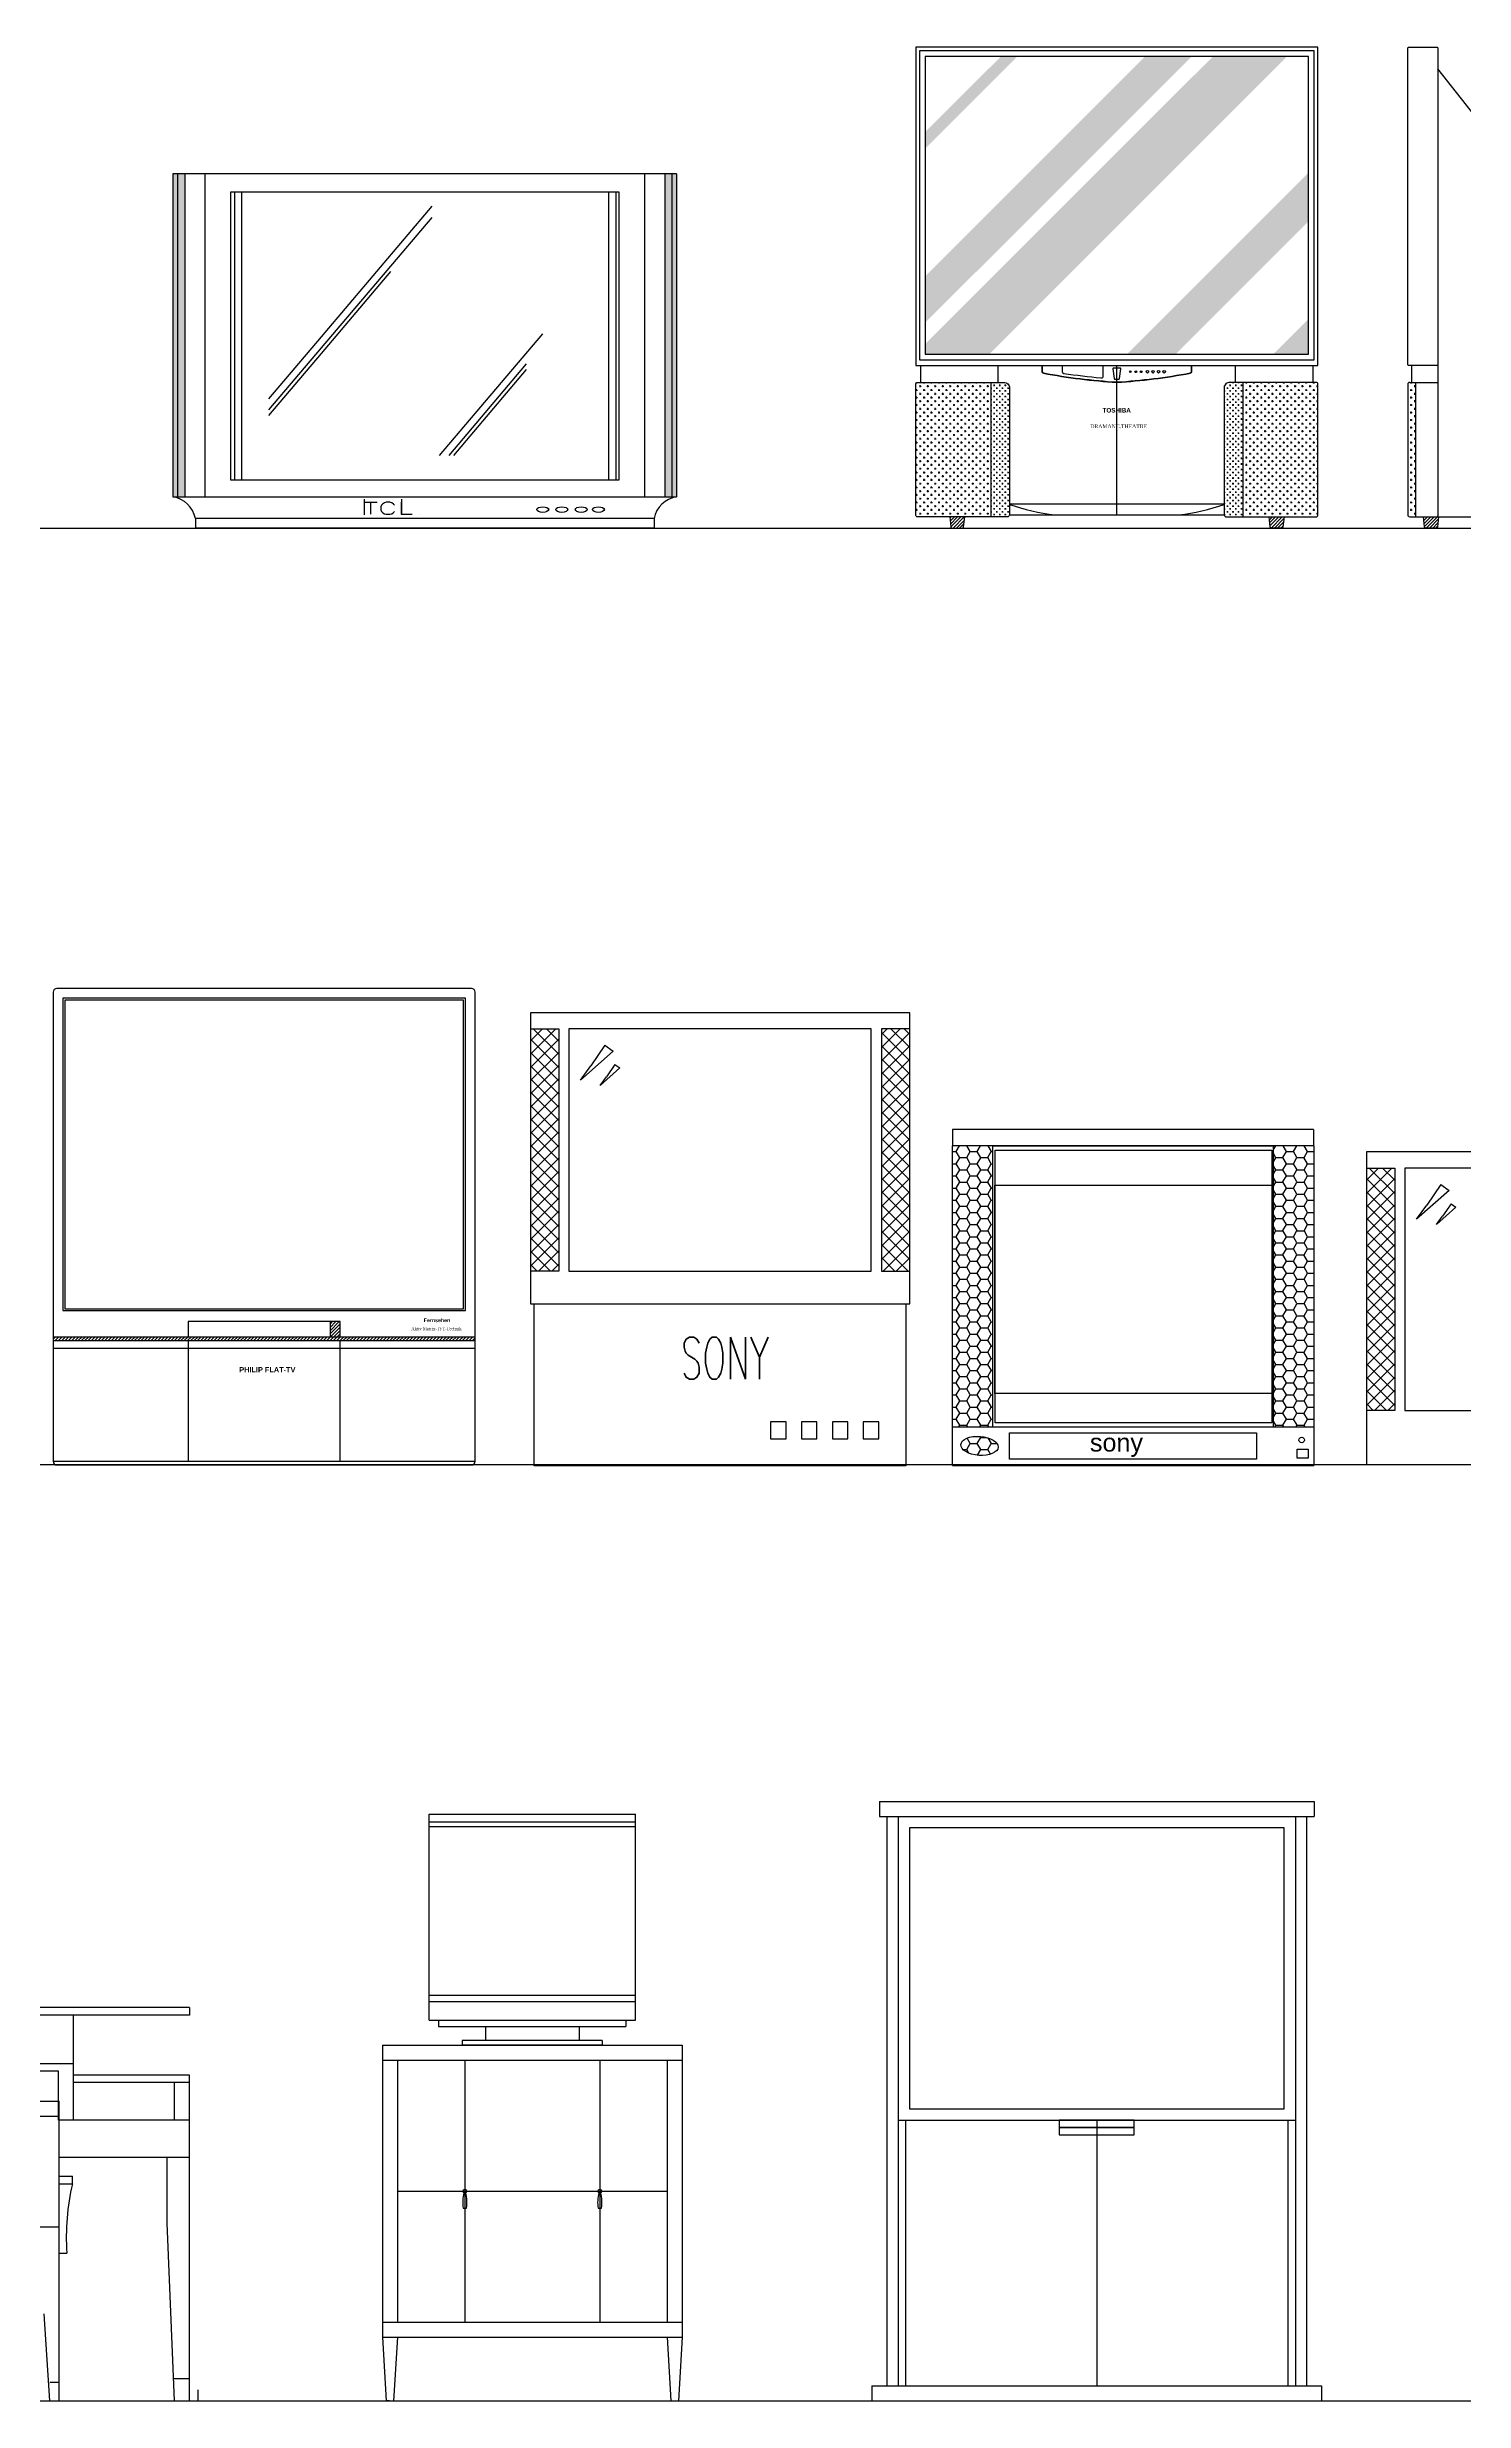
# Model space of a CAD drawing. Header units: inches. Extents: x 11.8 to 54.3, y 10.8 to 35.6.
# Drawn here: x 23.28 to 27.06, y 16.5 to 22.78 of the extents above; entities that cross this region are included whole.
import ezdxf
from ezdxf.enums import TextEntityAlignment as Align

# ---------------------------------------------------------------- set-up
doc = ezdxf.new("R2010")
doc.units = ezdxf.units.IN
doc.header["$MEASUREMENT"] = 0
for name, color, linetype in [('02', 2, 'Continuous'), ('1', 1, 'Continuous'), ('8', 8, 'Continuous')]:
    doc.layers.add(name, color=color, linetype=linetype)
doc.styles.add('_TXT', font='SIMPLEX.shx', dxfattribs={"width": 0.6})
doc.styles.add('HT2', font='swisseb.ttf')
doc.styles.add('ROMANC', font='romanc__.ttf')
doc.styles.get("Standard").update_dxf_attribs({"font": 'arial.ttf'})
doc.styles.add('STYLE5', font='dutchi.ttf')
picture_1 = doc.add_image_def('image1.jpg', size_in_pixel=(1024, 768))
pattern_1 = [(0, (-154.08464, -19.007586), (0.028125, 0.0162379763), [0.01875, -0.0375]), (120, (-154.08464, -19.007586), (-0.028125, 0.0162379764), [0.01875, -0.0375]), (60, (-154.08464, -19.007586), (6e-11, 0.0324759526), [-0.0375, 0.01875])]
pattern_2 = [(0, (-31.649102, 24.676825), (0.01, 0.01), [0.005, -0.015]), (90, (-31.646602, 24.674325), (-0.01, 0.01), [0.005, -0.015])]
pattern_3 = [(45, (-31.6491015, 24.676825), (-0.0044194174, 0.0044194174), [])]
pattern_4 = [(0, (-31.6491015, 24.676825), (0.0075, 0.0075), [0.00375, -0.01125]), (90, (-31.6472265, 24.67495), (-0.0075, 0.0075), [0.00375, -0.01125])]

msp = doc.modelspace()

# ---------------------------------------------------------------- hatches: boundary and pattern name
at = {"layer": '8'}
h = msp.add_hatch(dxfattribs=at)
h.set_pattern_fill('AR-SAND,_O', color=256, scale=0.008)
h.set_pattern_definition([(37.5, (-31.649102, 24.676825), (-0.0005039469, 0.0154145902), [0, -0.01216, 0, -0.0136, 0, -0.013]), (7.5, (-31.649102, 24.676825), (0.014158214, 0.0225771685), [0, -0.00656, 0, -0.01096, 0, -0.0042]), (327.5, (-31.658942, 24.676825), (0.024913135, 4.52724e-05), [0, -0.004, 0, -0.0144, 0, -0.0188]), (317.5, (-31.658942, 24.676825), (0.024049013, 0.0070214045), [0, -0.002, 0, -0.00944, 0, -0.0108])])
h.paths.add_polyline_path([(25.8728, 22.7573), (25.8284, 22.7573), (25.6263, 22.5553), (25.6263, 22.5109)], flags=16)
h.paths.add_polyline_path([(26.3375, 22.7573), (26.213, 22.7573), (25.6263, 22.1706), (25.6263, 22.0462)], flags=17)
h.paths.add_polyline_path([(26.5921, 22.7573), (26.3941, 22.7573), (25.6263, 21.9896), (25.6263, 21.9623), (25.7971, 21.9623)])
h.paths.add_polyline_path([(26.6493, 22.3168), (26.6493, 22.4469), (26.1648, 21.9623), (26.2949, 21.9623)])
h.paths.add_polyline_path([(26.6493, 22.0566), (26.5551, 21.9623), (26.6493, 21.9623)])
h = msp.add_hatch(dxfattribs=at)
h.set_pattern_fill('CROSS,_O', color=256, scale=0.04)
h.set_pattern_definition(pattern_2)
h.paths.add_polyline_path([(25.8013, 21.8873), (25.6143, 21.8873), (25.6063, 21.8873, 0.414214), (25.6013, 21.8823), (25.6013, 21.5333, 0.414214), (25.6063, 21.5283), (25.8013, 21.5283)])
h = msp.add_hatch(dxfattribs=at)
h.set_pattern_fill('CROSS,_O', color=256, scale=0.03)
h.set_pattern_definition(pattern_4)
h.paths.add_polyline_path([(25.8013, 21.5283), (25.8463, 21.5283, 0.414214), (25.8513, 21.5333), (25.8513, 21.8723, 0.414214), (25.8363, 21.8873), (25.8013, 21.8873)])
h = msp.add_hatch(dxfattribs=at)
h.set_pattern_fill('CROSS,_O', color=256, scale=0.03)
h.set_pattern_definition(pattern_4)
h.paths.add_polyline_path([(26.4743, 21.5283), (26.4293, 21.5283, -0.414214), (26.4243, 21.5333), (26.4243, 21.8723, -0.414214), (26.4393, 21.8873), (26.4743, 21.8873)])
h = msp.add_hatch(dxfattribs=at)
h.set_pattern_fill('CROSS,_O', color=256, scale=0.04)
h.set_pattern_definition(pattern_2)
h.paths.add_polyline_path([(26.4743, 21.8873), (26.6613, 21.8873), (26.6693, 21.8873, -0.414214), (26.6743, 21.8823), (26.6743, 21.5333, -0.414214), (26.6693, 21.5283), (26.4743, 21.5283)])
h = msp.add_hatch(dxfattribs=at)
h.set_pattern_fill('CROSS,_O', color=256, scale=0.04)
h.set_pattern_definition(pattern_2)
h.paths.add_polyline_path([(26.9143, 21.5333, 0.414214), (26.9193, 21.5283), (26.9343, 21.5283), (26.9343, 21.8873), (26.9243, 21.8873), (26.9193, 21.8873, 0.414214), (26.9143, 21.8823)])
h = msp.add_hatch(dxfattribs=at)
h.set_pattern_fill('ANSI31,_O', color=256, scale=0.05)
h.set_pattern_definition(pattern_3)
h.paths.add_polyline_path([(25.726, 21.4983, 0.373903), (25.729, 21.5009), (25.7318, 21.5283), (25.6918, 21.5283), (25.6947, 21.5009, 0.373903), (25.6976, 21.4983)])
h = msp.add_hatch(dxfattribs=at)
h.set_pattern_fill('ANSI31,_O', color=256, scale=0.05)
h.set_pattern_definition(pattern_3)
h.paths.add_polyline_path([(26.5781, 21.4983, 0.373903), (26.581, 21.5009), (26.5839, 21.5283), (26.5439, 21.5283), (26.5467, 21.5009, 0.373903), (26.5497, 21.4983)])
h = msp.add_hatch(dxfattribs=at)
h.set_pattern_fill('ANSI31,_O', color=256, scale=0.05)
h.set_pattern_definition([(45, (99.564028, -0.997927), (-0.0044194174, 0.0044194174), [])])
h.paths.add_polyline_path([(26.9904, 21.4983, 0.373903), (26.9934, 21.5009), (26.9962, 21.5283), (26.9562, 21.5283), (26.9591, 21.5009, 0.373903), (26.962, 21.4983)])
h = msp.add_hatch(dxfattribs=at)
h.set_pattern_fill('ANSI37', color=256, scale=0.2, angle=90, style=0)
h.set_pattern_definition([(135, (19.607656, 8.623196), (-0.01767767, -0.01767767), []), (225, (19.607656, 8.623196), (0.01767767, -0.01767767), [])])
h.paths.add_polyline_path([(24.5728, 19.5145), (24.6484, 19.5145), (24.6484, 20.1616), (24.5728, 20.1616)])
h.paths.add_polyline_path([(25.5095, 19.5145), (25.5851, 19.5145), (25.5851, 20.1616), (25.5095, 20.1616)])
h = msp.add_hatch(dxfattribs=at)
h.set_pattern_fill('HONEY', color=256, scale=0.15, style=0)
h.set_pattern_definition(pattern_1)
h.paths.add_polyline_path([(25.806, 19.8489), (25.6989, 19.8489), (25.6989, 19.0989), (25.806, 19.0989)])
h.paths.add_polyline_path([(26.556, 19.0989), (26.6632, 19.0989), (26.6632, 19.8489), (26.556, 19.8489)])
h = msp.add_hatch(dxfattribs=at)
h.set_pattern_fill('ANSI37', color=256, scale=0.2, angle=90, style=0)
h.set_pattern_definition([(135, (21.83862, 8.251405), (-0.01767767, -0.01767767), []), (225, (21.83862, 8.251405), (0.01767767, -0.01767767), [])])
h.paths.add_polyline_path([(26.8037, 19.1427), (26.8793, 19.1427), (26.8793, 19.7898), (26.8037, 19.7898)])
h.paths.add_polyline_path([(27.7404, 19.1427), (27.816, 19.1427), (27.816, 19.7898), (27.7404, 19.7898)])
h = msp.add_hatch(dxfattribs=at)
h.set_pattern_fill('HONEY', color=256, scale=0.15, style=0)
h.set_pattern_definition(pattern_1)
edge = h.paths.add_edge_path()
edge.add_ellipse((25.7714, 19.0479), major_axis=(-0.0499, 0.0036), ratio=0.507195, start_angle=0, end_angle=360)

# ---------------------------------------------------------------- linework, layer by layer
at = {"layer": '02'}
for p, q in [((24.9629, 22.4441), (23.6191, 22.4441)), ((24.9629, 22.4441), (23.6191, 22.4441)), ((23.6191, 22.4441), (23.6191, 21.5813)), ((23.6191, 22.4441), (23.6191, 21.5813)), ((23.6317, 22.4441), (23.6317, 21.5813)), ((23.6507, 22.4441), (23.6507, 21.5813)), ((23.7044, 22.4441), (23.7044, 21.5813)), ((24.8776, 22.4441), (24.8776, 21.5813)), ((24.9313, 22.4441), (24.9313, 21.5813)), ((24.9503, 22.4441), (24.9503, 21.5813)), ((24.9629, 22.4441), (24.9629, 21.5813)), ((24.9629, 22.4441), (24.9629, 21.5813)), ((24.8094, 22.3951), (23.7726, 22.3951)), ((23.7726, 22.3951), (23.7726, 21.6271)), ((23.7834, 22.3951), (23.7834, 21.6271)), ((23.8023, 22.3951), (23.8023, 21.6271)), ((24.7816, 22.3951), (24.7816, 21.6271)), ((24.8006, 22.3951), (24.8006, 21.6271)), ((24.8094, 21.6271), (24.8094, 22.3951)), ((24.0153, 22.0088), (24.3104, 22.3575)), ((24.0153, 21.9791), (24.3104, 22.3278)), ((24.0153, 21.9642), (24.2007, 22.1833)), ((23.8751, 21.8432), (24.0153, 22.0088)), ((24.3308, 21.6921), (24.6059, 22.017)), ((23.8751, 21.8135), (24.0153, 21.9791)), ((23.8751, 21.7986), (24.0153, 21.9642)), ((24.356, 21.6921), (24.5629, 21.9366)), ((25.6143, 21.9323), (25.6143, 21.8873)), ((25.8213, 21.8873), (25.8213, 21.9323)), ((26.1378, 21.5333), (26.1378, 21.9323)), ((26.4543, 21.8873), (26.4543, 21.9323)), ((26.6613, 21.8873), (26.6613, 21.9323)), ((26.9243, 21.9323), (26.9243, 21.8873)), ((26.9943, 21.9353), (26.9943, 21.5313)), ((24.3686, 21.6921), (24.5629, 21.9217)), ((25.8013, 21.8873), (25.8013, 21.5283)), ((26.4743, 21.8873), (26.4743, 21.5283)), ((26.9143, 21.8823), (26.9143, 21.5333)), ((26.9193, 21.8873), (26.9243, 21.8873)), ((26.9243, 21.8873), (26.9943, 21.8873)), ((26.9343, 21.8873), (26.9343, 21.5283)), ((23.7726, 21.6271), (24.8094, 21.6271)), ((23.6191, 21.5813), (24.9629, 21.5813)), ((24.1303, 21.5332), (24.1303, 21.575)), ((24.2303, 21.5332), (24.2303, 21.575)), ((25.8513, 21.5633), (26.4243, 21.5633)), ((24.9029, 21.5239), (23.6791, 21.5239)), ((23.6791, 21.5239), (23.6791, 21.4983)), ((23.6791, 21.5239), (23.6791, 21.4983)), ((24.9029, 21.4983), (23.6791, 21.4983)), ((24.9029, 21.4983), (23.6791, 21.4983)), ((24.1803, 21.5332), (24.1803, 21.5332)), ((24.2803, 21.5332), (24.2803, 21.5332)), ((24.9029, 21.5239), (24.9029, 21.4983)), ((24.9029, 21.5239), (24.9029, 21.4983)), ((25.8513, 21.5333), (26.4243, 21.5333)), ((26.9193, 21.5283), (26.9913, 21.5283)), ((23.2996, 20.259), (23.2996, 19.007)), ((24.4156, 20.269), (23.3096, 20.269)), ((24.3996, 20.243), (23.3256, 20.243)), ((23.3256, 20.243), (23.3256, 19.409)), ((24.3946, 20.238), (23.3306, 20.238)), ((23.3306, 20.238), (23.3306, 19.414)), ((24.3946, 19.414), (24.3946, 20.238)), ((24.3996, 19.409), (24.3996, 20.243)), ((24.4256, 19.007), (24.4256, 20.259)), ((24.7717, 20.1175), (24.7339, 20.0624)), ((24.7717, 20.1175), (24.7934, 20.102)), ((24.7934, 20.102), (24.7067, 20.0247)), ((24.7067, 20.0247), (24.7339, 20.0624)), ((24.8115, 20.0569), (24.7595, 20.0105)), ((24.7985, 20.0662), (24.7758, 20.0332)), ((24.7985, 20.0662), (24.8115, 20.0569)), ((24.7595, 20.0105), (24.7758, 20.0332)), ((26.6625, 19.893), (25.6989, 19.893)), ((25.6989, 19.893), (25.6989, 19.8489)), ((26.6625, 19.893), (26.6625, 19.8489)), ((25.6989, 18.996), (25.6989, 19.8489)), ((26.6625, 19.8489), (25.6989, 19.8489)), ((25.806, 19.8489), (25.806, 19.0989)), ((25.806, 19.8489), (25.806, 19.0989)), ((25.806, 19.8489), (26.556, 19.8489)), ((26.556, 19.0989), (26.556, 19.8489)), ((26.556, 19.0989), (26.556, 19.8489)), ((26.6632, 19.8489), (26.6632, 18.996)), ((27.0027, 19.7457), (26.9649, 19.6906)), ((27.0027, 19.7457), (27.0243, 19.7302)), ((27.0243, 19.7302), (26.9377, 19.6529)), ((26.9377, 19.6529), (26.9649, 19.6906)), ((27.0424, 19.6851), (26.9905, 19.6387)), ((27.0295, 19.6944), (27.0068, 19.6614)), ((27.0295, 19.6944), (27.0424, 19.6851)), ((26.9905, 19.6387), (27.0068, 19.6614)), ((23.3256, 19.409), (24.3996, 19.409)), ((23.3306, 19.414), (24.3946, 19.414)), ((23.6596, 19.38), (23.6596, 19.339)), ((24.0656, 19.38), (23.6596, 19.38)), ((24.0384, 19.38), (24.0384, 19.339)), ((24.0384, 19.3555), (24.0628, 19.38)), ((24.0384, 19.3644), (24.054, 19.38)), ((24.0384, 19.3732), (24.0452, 19.38)), ((24.0384, 19.3467), (24.0656, 19.3739)), ((24.0395, 19.339), (24.0656, 19.365)), ((24.0484, 19.339), (24.0656, 19.3562)), ((24.0656, 19.339), (24.0656, 19.38)), ((23.2996, 19.339), (24.4256, 19.339)), ((23.2996, 19.3326), (23.3059, 19.339)), ((23.2996, 19.329), (24.4256, 19.329)), ((23.2996, 19.309), (24.4256, 19.309)), ((23.3047, 19.329), (23.3147, 19.339)), ((23.3136, 19.329), (23.3236, 19.339)), ((23.3224, 19.329), (23.3324, 19.339)), ((23.3312, 19.329), (23.3412, 19.339)), ((23.3401, 19.329), (23.3501, 19.339)), ((23.3489, 19.329), (23.3589, 19.339)), ((23.3578, 19.329), (23.3678, 19.339)), ((23.3666, 19.329), (23.3766, 19.339)), ((23.3754, 19.329), (23.3854, 19.339)), ((23.3843, 19.329), (23.3943, 19.339)), ((23.3931, 19.329), (23.4031, 19.339)), ((23.402, 19.329), (23.412, 19.339)), ((23.4108, 19.329), (23.4208, 19.339)), ((23.4196, 19.329), (23.4296, 19.339)), ((23.4285, 19.329), (23.4385, 19.339)), ((23.4373, 19.329), (23.4473, 19.339)), ((23.4462, 19.329), (23.4562, 19.339)), ((23.455, 19.329), (23.465, 19.339)), ((23.4638, 19.329), (23.4738, 19.339)), ((23.4727, 19.329), (23.4827, 19.339)), ((23.4815, 19.329), (23.4915, 19.339)), ((23.4903, 19.329), (23.5003, 19.339)), ((23.4992, 19.329), (23.5092, 19.339)), ((23.508, 19.329), (23.518, 19.339)), ((23.5169, 19.329), (23.5269, 19.339)), ((23.5257, 19.329), (23.5357, 19.339)), ((23.5345, 19.329), (23.5445, 19.339)), ((23.5434, 19.329), (23.5534, 19.339)), ((23.5522, 19.329), (23.5622, 19.339)), ((23.5611, 19.329), (23.5711, 19.339)), ((23.5699, 19.329), (23.5799, 19.339)), ((23.5787, 19.329), (23.5887, 19.339)), ((23.5876, 19.329), (23.5976, 19.339)), ((23.5964, 19.329), (23.6064, 19.339)), ((23.6053, 19.329), (23.6153, 19.339)), ((23.6141, 19.329), (23.6241, 19.339)), ((23.6229, 19.329), (23.6329, 19.339)), ((23.6318, 19.329), (23.6418, 19.339)), ((23.6406, 19.329), (23.6506, 19.339)), ((23.6494, 19.329), (23.6594, 19.339)), ((23.6583, 19.329), (23.6683, 19.339)), ((23.6596, 19.329), (23.6596, 19.007)), ((23.6671, 19.329), (23.6771, 19.339)), ((23.676, 19.329), (23.686, 19.339)), ((23.6848, 19.329), (23.6948, 19.339)), ((23.6936, 19.329), (23.7036, 19.339)), ((23.7025, 19.329), (23.7125, 19.339)), ((23.7113, 19.329), (23.7213, 19.339)), ((23.7202, 19.329), (23.7302, 19.339)), ((23.729, 19.329), (23.739, 19.339)), ((23.7378, 19.329), (23.7478, 19.339)), ((23.7467, 19.329), (23.7567, 19.339)), ((23.7555, 19.329), (23.7655, 19.339)), ((23.7644, 19.329), (23.7744, 19.339)), ((23.7732, 19.329), (23.7832, 19.339)), ((23.782, 19.329), (23.792, 19.339)), ((23.7909, 19.329), (23.8009, 19.339)), ((23.7997, 19.329), (23.8097, 19.339)), ((23.8085, 19.329), (23.8185, 19.339)), ((23.8174, 19.329), (23.8274, 19.339)), ((23.8262, 19.329), (23.8362, 19.339)), ((23.8351, 19.329), (23.8451, 19.339)), ((23.8439, 19.329), (23.8539, 19.339)), ((23.8527, 19.329), (23.8627, 19.339)), ((23.8616, 19.329), (23.8716, 19.339)), ((23.8704, 19.329), (23.8804, 19.339)), ((23.8793, 19.329), (23.8893, 19.339)), ((23.8881, 19.329), (23.8981, 19.339)), ((23.8969, 19.329), (23.9069, 19.339)), ((23.9058, 19.329), (23.9158, 19.339)), ((23.9146, 19.329), (23.9246, 19.339)), ((23.9235, 19.329), (23.9335, 19.339)), ((23.9323, 19.329), (23.9423, 19.339)), ((23.9411, 19.329), (23.9511, 19.339)), ((23.95, 19.329), (23.96, 19.339)), ((23.9588, 19.329), (23.9688, 19.339)), ((23.9676, 19.329), (23.9776, 19.339)), ((23.9765, 19.329), (23.9865, 19.339)), ((23.9853, 19.329), (23.9953, 19.339)), ((23.9942, 19.329), (24.0042, 19.339)), ((24.003, 19.329), (24.013, 19.339)), ((24.0118, 19.329), (24.0218, 19.339)), ((24.0207, 19.329), (24.0307, 19.339)), ((24.0295, 19.329), (24.0395, 19.339)), ((24.0384, 19.329), (24.0484, 19.339)), ((24.0472, 19.329), (24.0572, 19.339)), ((24.056, 19.329), (24.066, 19.339)), ((24.0572, 19.339), (24.0656, 19.3473)), ((24.0649, 19.329), (24.0749, 19.339)), ((24.0656, 19.007), (24.0656, 19.329)), ((24.0737, 19.329), (24.0837, 19.339)), ((24.0826, 19.329), (24.0926, 19.339)), ((24.0914, 19.329), (24.1014, 19.339)), ((24.1002, 19.329), (24.1102, 19.339)), ((24.1091, 19.329), (24.1191, 19.339)), ((24.1179, 19.329), (24.1279, 19.339)), ((24.1267, 19.329), (24.1367, 19.339)), ((24.1356, 19.329), (24.1456, 19.339)), ((24.1444, 19.329), (24.1544, 19.339)), ((24.1533, 19.329), (24.1633, 19.339)), ((24.1621, 19.329), (24.1721, 19.339)), ((24.1709, 19.329), (24.1809, 19.339)), ((24.1798, 19.329), (24.1898, 19.339)), ((24.1886, 19.329), (24.1986, 19.339)), ((24.1975, 19.329), (24.2075, 19.339)), ((24.2063, 19.329), (24.2163, 19.339)), ((24.2151, 19.329), (24.2251, 19.339)), ((24.224, 19.329), (24.234, 19.339)), ((24.2328, 19.329), (24.2428, 19.339)), ((24.2416, 19.329), (24.2516, 19.339)), ((24.2505, 19.329), (24.2605, 19.339)), ((24.2593, 19.329), (24.2693, 19.339)), ((24.2682, 19.329), (24.2782, 19.339)), ((24.277, 19.329), (24.287, 19.339)), ((24.2858, 19.329), (24.2958, 19.339)), ((24.2947, 19.329), (24.3047, 19.339)), ((24.3035, 19.329), (24.3135, 19.339)), ((24.3124, 19.329), (24.3224, 19.339)), ((24.3212, 19.329), (24.3312, 19.339)), ((24.33, 19.329), (24.34, 19.339)), ((24.3389, 19.329), (24.3489, 19.339)), ((24.3477, 19.329), (24.3577, 19.339)), ((24.3566, 19.329), (24.3666, 19.339)), ((24.3654, 19.329), (24.3754, 19.339)), ((24.3742, 19.329), (24.3842, 19.339)), ((24.3831, 19.329), (24.3931, 19.339)), ((24.3919, 19.329), (24.4019, 19.339)), ((24.4007, 19.329), (24.4107, 19.339)), ((24.4096, 19.329), (24.4196, 19.339)), ((24.4184, 19.329), (24.4256, 19.3361)), ((25.6989, 19.0989), (26.6632, 19.0989)), ((23.2996, 19.007), (24.4256, 19.007)), ((23.3096, 18.997), (24.4156, 18.997)), ((25.6989, 18.996), (26.6632, 18.996))]:
    msp.add_line(p, q, dxfattribs=at)
for points in [[(25.6013, 21.9323), (26.6743, 21.9323), (26.6743, 22.7823), (25.6013, 22.7823)], [(25.6113, 21.9473), (26.6643, 21.9473), (26.6643, 22.7723), (25.6113, 22.7723)], [(25.6263, 21.9623), (26.6493, 21.9623), (26.6493, 22.7573), (25.6263, 22.7573)], [(24.5728, 19.4274), (25.5851, 19.4274), (25.5851, 20.2045), (24.5728, 20.2045)], [(24.6752, 19.5145), (25.4824, 19.5145), (25.4824, 20.1616), (24.6752, 20.1616)], [(25.813, 19.8375), (26.5515, 19.8375), (26.5515, 19.1094), (25.813, 19.1094)], [(26.8037, 18.9982), (27.816, 18.9982), (27.816, 19.8327), (26.8037, 19.8327)], [(26.9062, 19.1427), (27.7134, 19.1427), (27.7134, 19.7898), (26.9062, 19.7898)], [(24.5833, 19.4274), (25.5745, 19.4274), (25.5745, 18.9943), (24.5833, 18.9943)], [(25.2139, 19.0664), (25.2552, 19.0664), (25.2552, 19.112), (25.2139, 19.112)], [(25.2964, 19.0664), (25.3376, 19.0664), (25.3376, 19.112), (25.2964, 19.112)], [(25.3788, 19.0664), (25.4201, 19.0664), (25.4201, 19.112), (25.3788, 19.112)], [(25.4613, 19.0664), (25.5025, 19.0664), (25.5025, 19.112), (25.4613, 19.112)], [(25.8516, 19.0828), (26.5105, 19.0828), (26.5105, 19.0129), (25.8516, 19.0129)], [(26.6191, 19.0394), (26.648, 19.0394), (26.648, 19.0153), (26.6191, 19.0153)]]:
    msp.add_lwpolyline(points, close=True, dxfattribs=at)
for points in [[(26.9173, 21.9323, -0.414214), (26.9143, 21.9353), (26.9143, 22.7793, -0.414214), (26.9173, 22.7823), (26.9913, 22.7823, -0.414214), (26.9943, 22.7793), (26.9943, 21.9353, -0.414214), (26.9913, 21.9323)], [(25.6063, 21.8873), (25.6143, 21.8873), (25.8363, 21.8873, -0.414214), (25.8513, 21.8723), (25.8513, 21.5333, -0.414214), (25.8463, 21.5283), (25.6063, 21.5283, -0.414214), (25.6013, 21.5333), (25.6013, 21.8823, -0.414214)], [(26.1325, 21.8956), (26.1431, 21.8956, 0.384929), (26.1451, 21.8974), (26.1487, 21.923, 0.444118), (26.1467, 21.9252), (26.1289, 21.9252, 0.444118), (26.127, 21.923), (26.1306, 21.8974, 0.384929)], [(26.6613, 21.8873), (26.4393, 21.8873, 0.414214), (26.4243, 21.8723), (26.4243, 21.5333, 0.414214), (26.4293, 21.5283), (26.6693, 21.5283, 0.414214), (26.6743, 21.5333), (26.6743, 21.8823, 0.414214), (26.6693, 21.8873)], [(25.6976, 21.4983), (25.726, 21.4983, 0.394848), (25.729, 21.5011), (25.7318, 21.5283), (25.6918, 21.5283), (25.6946, 21.5011, 0.394848)], [(26.5781, 21.4983), (26.5497, 21.4983, -0.394848), (26.5467, 21.5011), (26.5439, 21.5283), (26.5839, 21.5283), (26.5811, 21.5011, -0.394848)], [(26.9904, 21.4983), (26.962, 21.4983, -0.394848), (26.959, 21.5011), (26.9562, 21.5283), (26.9962, 21.5283), (26.9934, 21.5011, -0.394848)]]:
    msp.add_lwpolyline(points, format="xyb", close=True, dxfattribs=at)
for points in [[(26.9913, 21.5283), (27.3856, 21.5283), (27.3856, 21.9056, -0.414214), (27.3876, 21.9076), (27.4413, 21.9076, 0.414214), (27.4433, 21.9096), (27.4433, 22.0302, 0.161442), (27.4429, 22.0314), (27.2797, 22.3622), (26.9943, 22.724)], [(25.9378, 21.9323), (25.9378, 21.9165, 0.360472), (25.9419, 21.9116, 0.031955), (26.1378, 21.8873, 0.031955), (26.3338, 21.9116, 0.360472), (26.3378, 21.9165), (26.3378, 21.9323)], [(25.9388, 21.9323), (25.9388, 21.9165, 0.360472), (25.9421, 21.9125, 0.031946), (26.1378, 21.8883, 0.031946), (26.3336, 21.9125, 0.360472), (26.3368, 21.9165), (26.3368, 21.9323)], [(26.1008, 21.9323), (26.1008, 21.9034, -0.439916), (26.0954, 21.8985, -0.016122), (25.9967, 21.9103, -0.370524), (25.9925, 21.9152), (25.9925, 21.9323)]]:
    msp.add_lwpolyline(points, format="xyb", dxfattribs=at)
for points in [[(24.5728, 20.1616), (24.6484, 20.1616), (24.6484, 19.5145), (24.5728, 19.5145)], [(25.5851, 20.1616), (25.5095, 20.1616), (25.5095, 19.5145), (25.5851, 19.5145)], [(26.8037, 19.7898), (26.8793, 19.7898), (26.8793, 19.1427), (26.8037, 19.1427)]]:
    msp.add_lwpolyline(points, dxfattribs=at)
for centre, radius in [((26.1737, 21.9157), 0.002), ((26.1887, 21.9157), 0.0025), ((26.2027, 21.9157), 0.0025), ((26.2193, 21.9157), 0.0035), ((26.2343, 21.9157), 0.0035), ((26.2493, 21.9157), 0.0035), ((26.2643, 21.9157), 0.0035), ((26.6311, 19.0636), 0.00723)]:
    msp.add_circle(centre, radius, dxfattribs=at)
for centre, radius, start, end in [((26.9193, 21.8823), 0.005, 90, 180), ((23.6076, 21.5092), 0.0729, 11.64703, 80.96946), ((23.6076, 21.5092), 0.0729, 11.64703, 80.96946), ((24.9744, 21.5092), 0.0729, 99.03054, 168.35297), ((24.9744, 21.5092), 0.0729, 99.03054, 168.35297), ((26.0457, 22.1254), 0.5966, 250.98726, 262.92248), ((26.23, 22.1254), 0.5966, 277.07752, 289.01274), ((26.9193, 21.5333), 0.005, 180, 270), ((26.9913, 21.5313), 0.003, 270, 0), ((23.3096, 20.259), 0.01, 90, 180), ((24.4156, 20.259), 0.01, 0, 90), ((23.3096, 19.007), 0.01, 180, 270), ((24.4156, 19.007), 0.01, 270, 0)]:
    msp.add_arc(centre, radius, start, end, dxfattribs=at)
for centre, major_axis, ratio in [((24.6058, 21.5476), (-0.0161, 0), 0.46106), ((24.6566, 21.5476), (-0.0161, 0), 0.46106), ((24.7086, 21.5476), (-0.0161, 0), 0.46106), ((24.7544, 21.5476), (-0.0161, 0), 0.46106), ((25.7714, 19.0479), (-0.0499, 0.0036), 0.507195)]:
    msp.add_ellipse(centre, major_axis=major_axis, ratio=ratio, dxfattribs=at)
for points in [[(23.6191, 22.4441), (23.6317, 22.4441), (23.6191, 21.5813), (23.6317, 21.5813)], [(23.6507, 22.4441), (23.6317, 22.4441), (23.6507, 21.5813), (23.6317, 21.5813)], [(24.9313, 22.4441), (24.9503, 22.4441), (24.9313, 21.5813), (24.9503, 21.5813)], [(24.9629, 22.4441), (24.9503, 22.4441), (24.9629, 21.5813), (24.9503, 21.5813)]]:
    msp.add_solid(points, dxfattribs=at)
at = {"layer": '1'}
for p, q in [((12.1152, 21.4983), (32.4414, 21.4983)), ((12.1152, 18.9983), (32.4414, 18.9983)), ((25.5042, 18.0983), (25.5042, 18.0583)), ((25.5042, 18.0983), (26.6642, 18.0983)), ((26.6642, 18.0983), (26.6642, 18.0583)), ((24.303, 18.0649), (24.853, 18.0649)), ((24.303, 17.5149), (24.303, 18.0649)), ((24.303, 18.0442), (24.853, 18.0442)), ((24.853, 17.5149), (24.853, 18.0649)), ((25.5042, 18.0583), (26.6642, 18.0583)), ((25.5242, 18.0583), (25.5242, 16.5383)), ((25.5542, 18.0583), (25.5542, 16.5383)), ((26.6142, 18.0583), (26.6142, 16.5383)), ((26.6442, 18.0583), (26.6442, 16.5383)), ((24.303, 18.0317), (24.853, 18.0317)), ((26.5842, 18.0283), (25.5842, 18.0283)), ((25.5842, 18.0283), (25.5842, 17.2783)), ((26.5842, 17.2783), (26.5842, 18.0283)), ((23.6635, 17.5483), (22.4635, 17.5483)), ((23.6635, 17.5483), (23.6635, 17.5283)), ((24.303, 17.5813), (24.853, 17.5813)), ((24.303, 17.5647), (24.853, 17.5647)), ((23.6635, 17.5283), (22.4635, 17.5283)), ((23.3535, 17.2483), (23.3535, 17.5283)), ((24.303, 17.5149), (24.853, 17.5149)), ((24.328, 17.5149), (24.328, 17.4983)), ((24.328, 17.4983), (24.828, 17.4983)), ((24.453, 17.4983), (24.453, 17.4604)), ((24.703, 17.4983), (24.703, 17.4604)), ((24.828, 17.5149), (24.828, 17.4983)), ((24.178, 17.4483), (24.178, 16.6683)), ((24.178, 17.4483), (24.978, 17.4483)), ((24.178, 17.4083), (24.978, 17.4083)), ((24.218, 17.4083), (24.218, 16.7083)), ((24.7648, 17.4604), (24.3913, 17.4604)), ((24.3913, 17.4604), (24.3913, 17.4483)), ((24.7648, 17.4483), (24.3913, 17.4483)), ((24.398, 17.4083), (24.398, 16.7083)), ((24.758, 17.4083), (24.758, 16.7083)), ((24.7648, 17.4604), (24.7648, 17.4483)), ((24.938, 17.4083), (24.938, 16.7083)), ((24.978, 17.4483), (24.978, 16.6683)), ((23.3535, 17.3983), (22.7735, 17.3983)), ((23.3135, 17.3783), (22.8135, 17.3783)), ((23.3135, 17.2483), (23.3135, 17.3783)), ((23.6635, 17.3683), (23.3535, 17.3683)), ((23.6635, 17.3483), (23.3535, 17.3483)), ((23.6235, 17.2483), (23.6235, 17.3483)), ((23.6635, 17.2483), (23.6635, 17.3683)), ((22.8158, 17.2983), (23.3158, 17.2983)), ((23.3158, 16.4983), (23.3158, 17.2983)), ((26.6442, 17.2983), (26.6442, 16.5383)), ((22.8158, 17.2583), (23.3158, 17.2583)), ((23.6635, 17.2483), (23.3158, 17.2483)), ((23.6635, 16.4983), (23.6635, 17.2483)), ((25.5542, 17.2483), (26.6142, 17.2483)), ((25.5742, 17.2483), (25.5742, 16.5383)), ((25.5842, 17.2783), (26.5842, 17.2783)), ((26.1842, 17.2483), (25.9842, 17.2483)), ((25.9842, 17.2483), (25.9842, 17.2283)), ((26.1842, 17.2283), (25.9842, 17.2283)), ((25.9842, 17.2283), (25.9842, 17.2083)), ((25.9842, 17.2283), (26.1842, 17.2283)), ((26.0842, 17.2483), (26.0842, 16.5383)), ((26.1842, 17.2283), (26.1842, 17.2483)), ((26.1842, 17.2083), (26.1842, 17.2283)), ((26.5942, 17.2483), (26.5942, 16.5383)), ((25.9842, 17.2083), (26.1842, 17.2083)), ((23.6635, 17.1483), (23.3158, 17.1483)), ((23.3158, 17.0983), (23.3508, 17.0983)), ((23.3508, 17.0783), (23.3508, 17.0983)), ((23.6035, 16.9733), (23.6035, 17.1483)), ((23.3158, 17.0783), (23.3508, 17.0783)), ((24.218, 17.0583), (24.938, 17.0583)), ((23.6235, 16.4983), (23.6035, 16.9733)), ((24.3936, 17.0128), (24.4025, 17.0128)), ((24.7536, 17.0128), (24.7625, 17.0128)), ((22.8158, 16.9633), (23.3158, 16.9633)), ((23.3158, 16.8932), (23.3358, 16.8932)), ((23.2908, 16.4983), (23.2758, 16.7308)), ((24.178, 16.7083), (24.978, 16.7083)), ((24.178, 16.6683), (24.188, 16.4983)), ((24.178, 16.6683), (24.978, 16.6683)), ((24.218, 16.6683), (24.208, 16.4983)), ((24.938, 16.6683), (24.948, 16.4983)), ((24.978, 16.6683), (24.968, 16.4983)), ((23.2908, 16.5483), (23.3158, 16.5483)), ((23.621, 16.5583), (23.6635, 16.5583)), ((23.6856, 16.5283), (23.6856, 16.4983)), ((25.4842, 16.5383), (25.4842, 16.4983)), ((25.4842, 16.5383), (26.6842, 16.5383)), ((26.6842, 16.5383), (26.6842, 16.4983)), ((12.1152, 16.4983), (32.4414, 16.4983)), ((24.1968, 16.4983), (24.188, 16.4983)), ((24.188, 16.4983), (24.208, 16.4983)), ((25.4842, 16.4983), (26.6842, 16.4983))]:
    msp.add_line(p, q, dxfattribs=at)
for centre in [(24.398, 17.0583), (24.758, 17.0583)]:
    msp.add_circle(centre, 0.005, dxfattribs=at)
for centre, radius, start, end in [((23.9698, 16.935), 0.6353, 166.96324, 183.77079), ((24.4943, 17.0286), 0.1019, 165.57992, 188.92999), ((24.3018, 17.0286), 0.1019, 351.07001, 14.41971), ((24.8543, 17.0286), 0.1019, 165.57992, 188.92999), ((24.6618, 17.0286), 0.1019, 351.07001, 14.41971)]:
    msp.add_arc(centre, radius, start, end, dxfattribs=at)

# ---------------------------------------------------------------- texts
at = {"layer": '02'}
for s, height, style, p in [('TOSHIBA', 0.012, 'HT2', (26.1374, 21.8067)), ('Aktiv Matrix-TFT-Technik', 0.008, 'STYLE5', (24.3222, 19.3568)), ('Fernsehen', 0.01, 'HT2', (24.3237, 19.3783)), ('PHILIP FLAT-TV', 0.014, 'HT2', (23.871, 19.2443))]:
    msp.add_text(s, height=height, dxfattribs=dict(at, style=style)).set_placement(p, align=Align.CENTER)
at = {"layer": '02', "style": 'STYLE5'}
msp.add_text('DRAMANC.THEATRE', height=0.01, dxfattribs=at).set_placement((26.067, 21.7651))
at = {"layer": '02'}
for s, height, style, width, p in [('TCL', 0.032, 'ROMANC', 1.8, (24.1266, 21.535)), ('SONY', 0.112, '_TXT', 0.6, (24.9742, 19.2258))]:
    msp.add_text(s, height=height, dxfattribs=dict(at, style=style, width=width)).set_placement(p)
at = {"layer": '02', "insert": (26.0659, 19.0809), "char_height": 0.048, "width": 0.04512, "attachment_point": 1}
msp.add_mtext('\\fSwis721 BlkEx BT|b0|i0|c0|p34;sony', dxfattribs=at)

# ---------------------------------------------------------------- pictures from other files: only their frames are drawn
at = {"layer": '02'}
image = msp.add_image(picture_1, insert=(25.8124, 19.1875), size_in_units=(0.7425, 0.5569), dxfattribs=at)
image.dxf.flags = 7

doc.saveas('drawing.dxf')
